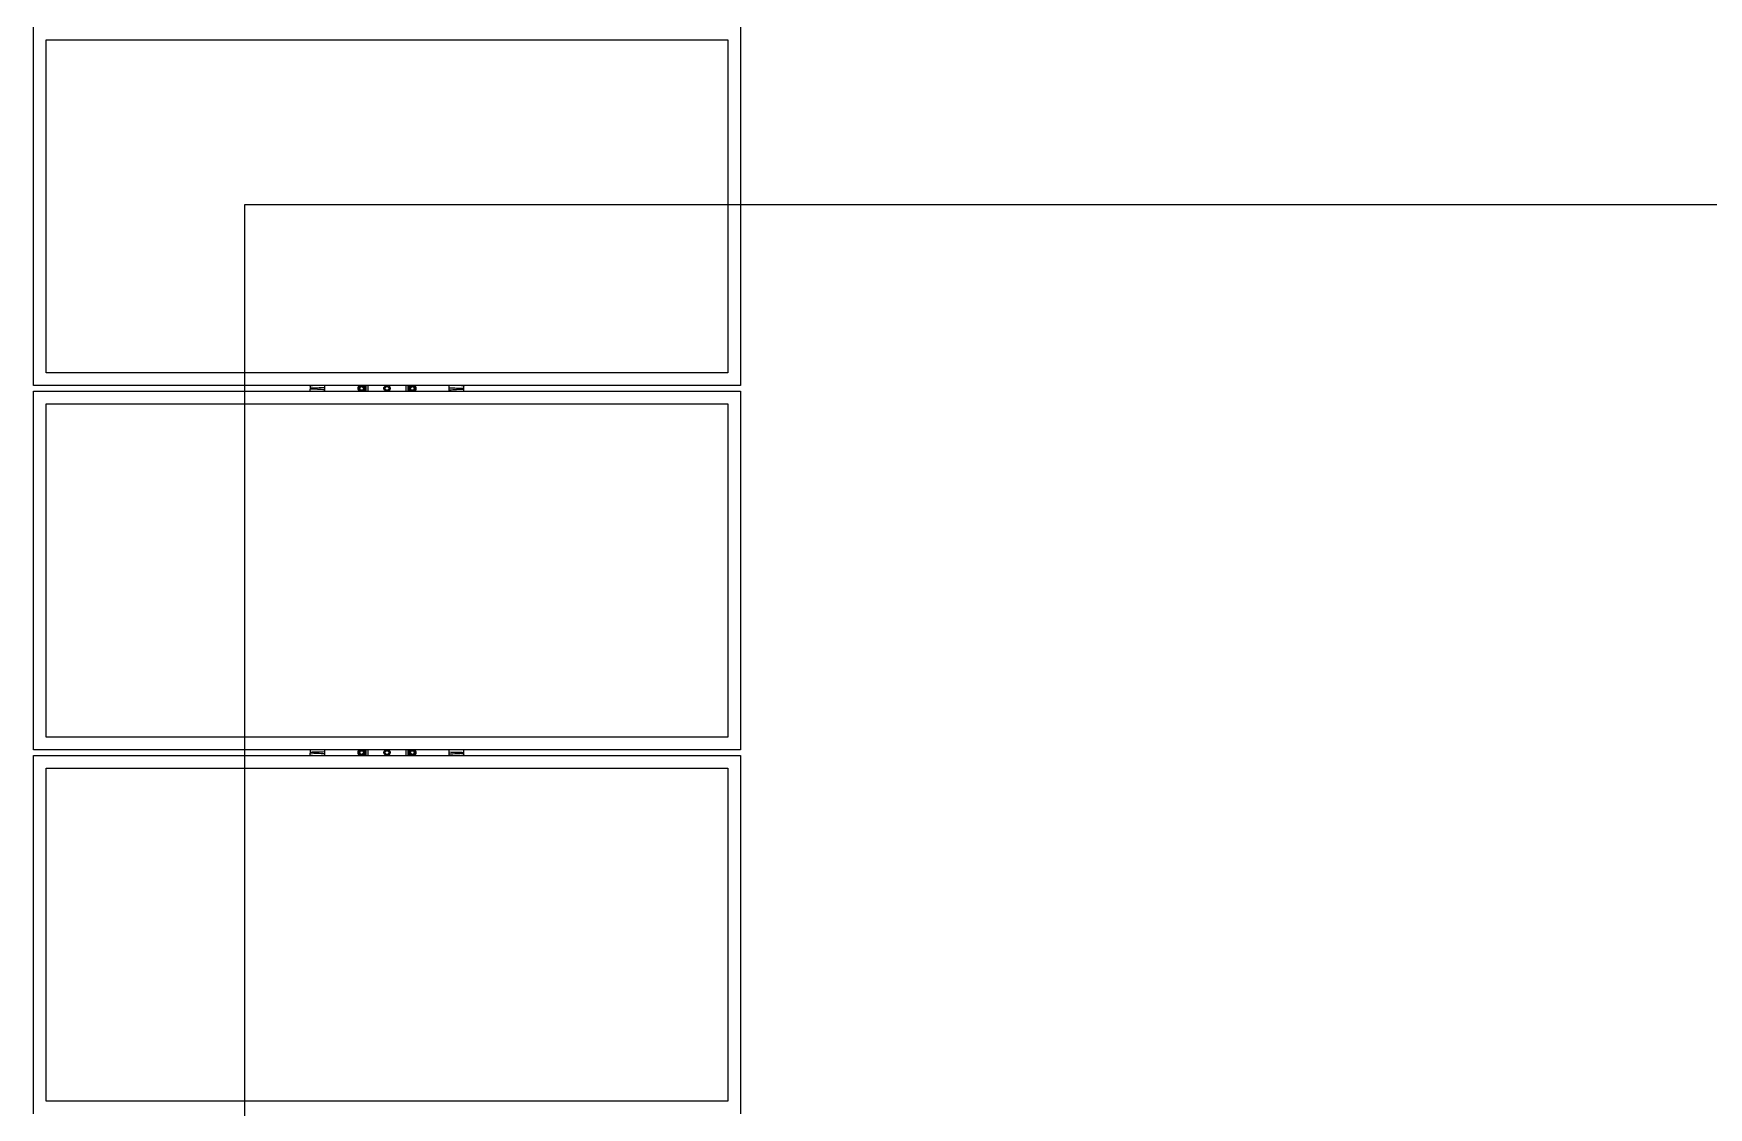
# Model space of a CAD drawing. Header units: feet. Extents: x -21 to 5170, y -254 to 1413.
# Drawn here: x 1805.3 to 2017.5, y 201.2 to 337.2 of the extents above; entities that cross this region are included whole.
import ezdxf

# ---------------------------------------------------------------- set-up
doc = ezdxf.new("R2010")
doc.units = ezdxf.units.FT
doc.header["$MEASUREMENT"] = 0
doc.layers.add('E-ARRY-TABL', color=9, linetype='Continuous')
doc.layers.add('G-NPLT', color=67, linetype='Continuous', plot=False)

msp = doc.modelspace()

# ---------------------------------------------------------------- linework, layer by layer
at = {"layer": 'E-ARRY-TABL'}
for p, q in [((1805.32588, 292.63714), (1805.32588, 338.04793)), ((1894.86571, 338.04793), (1894.86571, 292.63714)), ((1806.92808, 294.23934), (1806.92808, 336.44574)), ((1806.92808, 336.44574), (1893.26351, 336.44574)), ((1893.26351, 336.44574), (1893.26351, 294.23934)), ((1893.26351, 294.23934), (1806.92808, 294.23934)), ((1894.86571, 292.63714), (1805.32588, 292.63714)), ((1805.32588, 291.90471), (1894.86571, 291.90471)), ((1805.32588, 246.49392), (1805.32588, 291.90471)), ((1840.95496, 292.63714), (1840.36818, 292.55751)), ((1840.36818, 291.98434), (1840.95423, 291.90471)), ((1846.55737, 291.91268), (1846.56613, 291.90471)), ((1846.93206, 291.90471), (1847.06063, 291.97932)), ((1847.06994, 291.90471), (1847.0959, 291.91855)), ((1847.22544, 292.62917), (1847.21668, 292.63714)), ((1852.96853, 291.91048), (1852.97491, 291.90471)), ((1853.12166, 292.63714), (1853.09337, 292.62194)), ((1853.25758, 292.63714), (1853.12904, 292.5614)), ((1853.63185, 292.63137), (1853.62546, 292.63714)), ((1859.82341, 292.55751), (1859.23663, 292.63714)), ((1859.23736, 291.90471), (1859.82341, 291.98434)), ((1894.86571, 291.90471), (1894.86571, 246.49392)), ((1806.92808, 248.09611), (1806.92808, 290.30251)), ((1806.92808, 290.30251), (1893.26351, 290.30251)), ((1893.26351, 290.30251), (1893.26351, 248.09611)), ((1894.86571, 246.49392), (1805.32588, 246.49392)), ((1893.26351, 248.09611), (1806.92808, 248.09611)), ((1840.95496, 246.49392), (1840.36818, 246.41429)), ((1847.22544, 246.48594), (1847.21668, 246.49392)), ((1853.12166, 246.49392), (1853.09337, 246.47872)), ((1853.25758, 246.49392), (1853.12904, 246.41818)), ((1853.63185, 246.48815), (1853.62546, 246.49392)), ((1859.82341, 246.41429), (1859.23663, 246.49392)), ((1805.32588, 245.76149), (1894.86571, 245.76149)), ((1805.32588, 200.35069), (1805.32588, 245.76149)), ((1806.92808, 201.95289), (1806.92808, 244.15929)), ((1806.92808, 244.15929), (1893.26351, 244.15929)), ((1840.36818, 245.84111), (1840.95423, 245.76149)), ((1846.55737, 245.76946), (1846.56613, 245.76149)), ((1846.93206, 245.76149), (1847.06063, 245.8361)), ((1847.06994, 245.76149), (1847.0959, 245.77532)), ((1852.96853, 245.76726), (1852.97491, 245.76149)), ((1859.23736, 245.76149), (1859.82341, 245.84111)), ((1893.26351, 244.15929), (1893.26351, 201.95289)), ((1894.86571, 245.76149), (1894.86571, 200.35069)), ((1893.26351, 201.95289), (1806.92808, 201.95289))]:
    msp.add_line(p, q, dxfattribs=at)
for centre, radius in [((1846.89141, 292.27092), 0.33715), ((1846.89141, 292.27092), 0.24051), ((1846.89141, 292.27092), 0.22889), ((1853.30019, 292.27092), 0.33715), ((1853.30019, 292.27092), 0.24051), ((1853.30019, 292.27092), 0.22889), ((1846.89141, 246.1277), 0.33715), ((1846.89141, 246.1277), 0.24051), ((1846.89141, 246.1277), 0.22889), ((1853.30019, 246.1277), 0.33715), ((1853.30019, 246.1277), 0.24051), ((1853.30019, 246.1277), 0.22889)]:
    msp.add_circle(centre, radius, dxfattribs=at)
for centre, radius, start, end in [((1846.89141, 292.27092), 0.48981, 131.6116092, 227.0024407), ((1846.89141, 292.27092), 0.40742, 115.9892336, 244.0107664), ((1846.89141, 292.27092), 0.40742, 300.1274387, 64.0107664), ((1846.89141, 292.27092), 0.48981, 311.6116092, 47.0024032), ((1853.30019, 292.27092), 0.48981, 131.6116092, 227.3815096), ((1853.30019, 292.27092), 0.40742, 120.5065041, 244.0107664), ((1853.30019, 292.27092), 0.40742, 295.9892336, 64.0107664), ((1853.30019, 292.27092), 0.48981, 311.6116092, 47.3814721), ((1846.89141, 246.1277), 0.48981, 131.6116092, 227.0024407), ((1846.89141, 246.1277), 0.40742, 115.9892336, 244.0107664), ((1846.89141, 246.1277), 0.40742, 300.1274387, 64.0107664), ((1846.89141, 246.1277), 0.48981, 311.6116092, 47.0024032), ((1853.30019, 246.1277), 0.48981, 131.6116092, 227.3815096), ((1853.30019, 246.1277), 0.40742, 120.5065041, 244.0107664), ((1853.30019, 246.1277), 0.40742, 295.9892336, 64.0107664), ((1853.30019, 246.1277), 0.48981, 311.6116092, 47.3814721)]:
    msp.add_arc(centre, radius, start, end, dxfattribs=at)
for points, knots in [([(1840.36818, 292.55751), (1840.36818, 292.57123), (1840.36818, 292.58778), (1840.36818, 292.62994), (1840.36818, 292.63714)], [0, 0, 0, 0, 0.829245833, 1, 1, 1, 1]), ([(1840.36818, 292.55751), (1840.36818, 292.55246), (1840.36818, 292.52296), (1840.36818, 292.49646), (1840.36818, 292.45077), (1840.36818, 292.40885), (1840.36818, 292.35762), (1840.36818, 292.31986), (1840.36818, 292.30073)], [0, 0, 0, 0, 0.104408076, 0.610092505, 0.713229006, 0.816381409, 0.906958044, 1, 1, 1, 1]), ([(1842.20591, 292.34936), (1841.89974, 292.33863), (1841.28746, 292.31716), (1840.67459, 292.3062), (1840.36818, 292.30073)], [0, 0, 0, 0, 0.500036901, 1, 1, 1, 1]), ([(1840.36818, 292.30073), (1840.36818, 292.2975), (1840.36818, 292.29295), (1840.36818, 292.28573), (1840.36818, 292.28126), (1840.36818, 292.27763), (1840.36818, 292.27619), (1840.36818, 292.27329), (1840.36818, 292.26852), (1840.36818, 292.26188), (1840.36818, 292.25331), (1840.36818, 292.23974), (1840.36818, 292.21922), (1840.36818, 292.2024), (1840.36818, 292.19269)], [0, 0, 0, 0, 0.088792677, 0.125266565, 0.198196576, 0.211434953, 0.224673296, 0.237911626, 0.290864967, 0.355531486, 0.42020743, 0.526263413, 0.726625991, 1, 1, 1, 1]), ([(1842.20613, 292.09539), (1841.90004, 292.11577), (1841.28793, 292.15651), (1840.67474, 292.18063), (1840.36818, 292.19269)], [0, 0, 0, 0, 0.500050032, 1, 1, 1, 1]), ([(1840.36818, 291.98434), (1840.36818, 291.99927), (1840.36818, 292.02743), (1840.36818, 292.05942), (1840.36818, 292.08565), (1840.36818, 292.1291), (1840.36818, 292.16801), (1840.36818, 292.19034), (1840.36818, 292.19269)], [0, 0, 0, 0, 0.336781761, 0.635414469, 0.762435252, 0.874639399, 0.986817621, 1, 1, 1, 1]), ([(1840.36818, 291.90471), (1840.36818, 291.91318), (1840.36818, 291.95486), (1840.36818, 291.97126), (1840.36818, 291.98434)], [0, 0, 0, 0, 0.203251759, 1, 1, 1, 1]), ([(1842.20591, 292.34936), (1842.20602, 292.3779), (1842.20625, 292.4393), (1842.20595, 292.52515), (1842.2052, 292.59561), (1842.20436, 292.62472), (1842.204, 292.63714)], [0, 0, 0, 0, 0.237682332, 0.511297981, 0.791460281, 1, 1, 1, 1]), ([(1842.20401, 291.90471), (1842.20436, 291.91721), (1842.20515, 291.9455), (1842.20592, 292.01074), (1842.20606, 292.0673), (1842.20613, 292.09539)], [0, 0, 0, 0, 0.284877006, 0.644722971, 1, 1, 1, 1]), ([(1842.20613, 292.09539), (1842.20605, 292.1347), (1842.20595, 292.1817), (1842.20567, 292.23708), (1842.20562, 292.26199), (1842.20561, 292.28306), (1842.20568, 292.29834), (1842.20568, 292.3093), (1842.20576, 292.32532), (1842.20586, 292.34028), (1842.20591, 292.34936)], [0, 0, 0, 0, 0.473900563, 0.566584192, 0.646097342, 0.765289978, 0.812851893, 0.824688911, 0.893504587, 1, 1, 1, 1]), ([(1846.72218, 292.56253), (1846.67803, 292.5369), (1846.62102, 292.50382), (1846.56618, 292.472), (1846.55383, 292.46483)], [0, 0, 0, 0, 0.774619327, 1, 1, 1, 1]), ([(1846.55383, 292.46483), (1846.5539, 292.43321), (1846.55404, 292.36941), (1846.55418, 292.30345), (1846.55426, 292.27017)], [0, 0, 0, 0, 0.495457963, 1, 1, 1, 1]), ([(1846.55426, 292.27017), (1846.55427, 292.26556), (1846.55441, 292.19983), (1846.55456, 292.13541), (1846.55469, 292.07552)], [0, 0, 0, 0, 0.070220322, 1, 1, 1, 1]), ([(1846.55469, 292.07552), (1846.5821, 292.05978), (1846.63743, 292.028), (1846.69462, 291.99515), (1846.72348, 291.97857)], [0, 0, 0, 0, 0.495457963, 1, 1, 1, 1]), ([(1846.85075, 292.63714), (1846.82189, 292.62039), (1846.77953, 292.59581), (1846.73605, 292.57057), (1846.72218, 292.56253)], [0, 0, 0, 0, 0.681174188, 1, 1, 1, 1]), ([(1846.72348, 291.97857), (1846.72748, 291.97627), (1846.7709, 291.95133), (1846.81345, 291.92689), (1846.85208, 291.90471)], [0, 0, 0, 0, 0.09219659, 1, 1, 1, 1]), ([(1847.05933, 292.56328), (1847.05533, 292.56558), (1847.01191, 292.59052), (1846.96936, 292.61495), (1846.93073, 292.63714)], [0, 0, 0, 0, 0.09219659, 1, 1, 1, 1]), ([(1847.22812, 292.46633), (1847.20071, 292.48207), (1847.14538, 292.51385), (1847.08819, 292.5467), (1847.05933, 292.56328)], [0, 0, 0, 0, 0.495457963, 1, 1, 1, 1]), ([(1847.06063, 291.97932), (1847.07448, 291.98736), (1847.13145, 292.02042), (1847.18697, 292.05264), (1847.22898, 292.07702)], [0, 0, 0, 0, 0.243165711, 1, 1, 1, 1]), ([(1847.22855, 292.27167), (1847.22854, 292.27629), (1847.2284, 292.34202), (1847.22825, 292.40644), (1847.22812, 292.46633)], [0, 0, 0, 0, 0.070220322, 1, 1, 1, 1]), ([(1847.22898, 292.07702), (1847.22891, 292.10864), (1847.22877, 292.17244), (1847.22863, 292.2384), (1847.22855, 292.27167)], [0, 0, 0, 0, 0.495457963, 1, 1, 1, 1]), ([(1847.45885, 291.90471), (1847.45907, 291.93326), (1847.46092, 292.17739), (1847.45959, 292.42154), (1847.45842, 292.63714)], [0, 0, 0, 0, 0.116959652, 1, 1, 1, 1]), ([(1847.68712, 292.63714), (1847.68793, 292.42108), (1847.68886, 292.17693), (1847.68738, 291.93279), (1847.68721, 291.90471)], [0, 0, 0, 0, 0.88496735, 1, 1, 1, 1]), ([(1850.02467, 291.90471), (1850.0051, 291.90695), (1849.94203, 291.91418), (1849.84698, 291.96955), (1849.75567, 292.06292), (1849.70266, 292.18286), (1849.69434, 292.31218), (1849.73128, 292.43667), (1849.8091, 292.5409), (1849.90889, 292.61341), (1849.98488, 292.62997), (1850.01781, 292.63714)], [0, 0, 0, 0, 0.055467135, 0.178740105, 0.301068238, 0.422074784, 0.541486052, 0.660550552, 0.781493861, 0.905315943, 1, 1, 1, 1]), ([(1850.32752, 292.21869), (1850.33087, 292.24515), (1850.33656, 292.28996), (1850.31916, 292.36028), (1850.28372, 292.4236), (1850.22289, 292.47686), (1850.14809, 292.50724), (1850.06703, 292.5113), (1849.98905, 292.48821), (1849.92336, 292.44078), (1849.87713, 292.37463), (1849.85514, 292.2968), (1849.86004, 292.2158), (1849.88116, 292.16574), (1849.90973, 292.12089), (1849.94599, 292.08081), (1850.01678, 292.04218), (1850.09667, 292.02886), (1850.1769, 292.04276), (1850.24733, 292.08249), (1850.30238, 292.14266), (1850.31916, 292.1934), (1850.32752, 292.21869)], [0, 0, 0, 0, 0.05318276, 0.090051856, 0.143930989, 0.197508132, 0.250693831, 0.303997406, 0.357752004, 0.411588514, 0.465007081, 0.518157859, 0.571608056, 0.625348022, 0.625461196, 0.679189914, 0.732471661, 0.785668797, 0.839276455, 0.893156273, 0.946740624, 1, 1, 1, 1]), ([(1850.48948, 292.31364), (1850.49017, 292.27124), (1850.49156, 292.18615), (1850.43749, 292.06627), (1850.34813, 291.97197), (1850.25188, 291.91493), (1850.18706, 291.9072), (1850.16618, 291.90471)], [0, 0, 0, 0, 0.218328363, 0.43818827, 0.662256444, 0.89122321, 1, 1, 1, 1]), ([(1850.18795, 292.63714), (1850.22778, 292.62475), (1850.30935, 292.59937), (1850.4079, 292.51386), (1850.47019, 292.41359), (1850.48393, 292.34243), (1850.48948, 292.31364)], [0, 0, 0, 0, 0.263744587, 0.540159175, 0.814036973, 1, 1, 1, 1]), ([(1852.50433, 291.90471), (1852.50365, 292.12402), (1852.5029, 292.36817), (1852.50417, 292.61231), (1852.5043, 292.63714)], [0, 0, 0, 0, 0.898277382, 1, 1, 1, 1]), ([(1852.73272, 292.63714), (1852.73253, 292.61181), (1852.73065, 292.36768), (1852.73199, 292.12353), (1852.73319, 291.90471)], [0, 0, 0, 0, 0.10376783, 1, 1, 1, 1]), ([(1853.12904, 292.5614), (1853.11524, 292.55327), (1853.05848, 292.51983), (1853.00318, 292.48725), (1852.96133, 292.46259)], [0, 0, 0, 0, 0.243165711, 1, 1, 1, 1]), ([(1852.96133, 292.46259), (1852.96161, 292.43098), (1852.96217, 292.36718), (1852.96276, 292.30122), (1852.96305, 292.26794)], [0, 0, 0, 0, 0.495457963, 1, 1, 1, 1]), ([(1852.96305, 292.26794), (1852.96309, 292.26333), (1852.96367, 292.1976), (1852.96424, 292.13319), (1852.96477, 292.0733)], [0, 0, 0, 0, 0.070220322, 1, 1, 1, 1]), ([(1852.96477, 292.0733), (1852.99229, 292.05774), (1853.04782, 292.02632), (1853.10523, 291.99385), (1853.1342, 291.97747)], [0, 0, 0, 0, 0.495457963, 1, 1, 1, 1]), ([(1853.1342, 291.97747), (1853.13822, 291.97519), (1853.18165, 291.95063), (1853.22421, 291.92656), (1853.26283, 291.90471)], [0, 0, 0, 0, 0.092516545, 1, 1, 1, 1]), ([(1853.46617, 292.56438), (1853.46215, 292.56665), (1853.41872, 292.59122), (1853.37616, 292.61529), (1853.33754, 292.63714)], [0, 0, 0, 0, 0.092516545, 1, 1, 1, 1]), ([(1853.34279, 291.90471), (1853.37169, 291.92174), (1853.41405, 291.9467), (1853.45753, 291.97231), (1853.47133, 291.98045)], [0, 0, 0, 0, 0.682346465, 1, 1, 1, 1]), ([(1853.6356, 292.46855), (1853.60808, 292.48411), (1853.55255, 292.51553), (1853.49514, 292.548), (1853.46617, 292.56438)], [0, 0, 0, 0, 0.495457963, 1, 1, 1, 1]), ([(1853.47133, 291.98045), (1853.51532, 292.00636), (1853.5721, 292.03982), (1853.62673, 292.07201), (1853.63904, 292.07926)], [0, 0, 0, 0, 0.774619327, 1, 1, 1, 1]), ([(1853.63732, 292.27391), (1853.63728, 292.27852), (1853.6367, 292.34425), (1853.63613, 292.40866), (1853.6356, 292.46855)], [0, 0, 0, 0, 0.070220322, 1, 1, 1, 1]), ([(1853.63904, 292.07926), (1853.63876, 292.11087), (1853.6382, 292.17467), (1853.63761, 292.24063), (1853.63732, 292.27391)], [0, 0, 0, 0, 0.495457963, 1, 1, 1, 1]), ([(1857.98568, 292.34936), (1857.98556, 292.38239), (1857.98531, 292.45352), (1857.98581, 292.54798), (1857.98665, 292.61201), (1857.98745, 292.63212), (1857.98765, 292.63714)], [0, 0, 0, 0, 0.272878633, 0.587618909, 0.897093641, 1, 1, 1, 1]), ([(1857.98546, 292.09539), (1857.98554, 292.1347), (1857.98564, 292.1817), (1857.98592, 292.23708), (1857.98597, 292.26199), (1857.98598, 292.28306), (1857.98592, 292.29834), (1857.98591, 292.3093), (1857.98583, 292.32532), (1857.98574, 292.34028), (1857.98568, 292.34936)], [0, 0, 0, 0, 0.473900563, 0.566584192, 0.646097342, 0.765289978, 0.812851893, 0.824688911, 0.893504587, 1, 1, 1, 1]), ([(1857.98546, 292.09539), (1858.29155, 292.11577), (1858.90366, 292.15651), (1859.51685, 292.18063), (1859.82341, 292.19269)], [0, 0, 0, 0, 0.500050032, 1, 1, 1, 1]), ([(1857.98766, 291.90471), (1857.98747, 291.90974), (1857.98667, 291.92989), (1857.98577, 291.99315), (1857.98556, 292.06112), (1857.98546, 292.09539)], [0, 0, 0, 0, 0.141530855, 0.567144679, 1, 1, 1, 1]), ([(1857.98568, 292.34936), (1858.29185, 292.33863), (1858.90413, 292.31716), (1859.517, 292.3062), (1859.82341, 292.30073)], [0, 0, 0, 0, 0.500036901, 1, 1, 1, 1]), ([(1859.82341, 292.63714), (1859.82341, 292.62867), (1859.82341, 292.58699), (1859.82341, 292.57059), (1859.82341, 292.55751)], [0, 0, 0, 0, 0.203251759, 1, 1, 1, 1]), ([(1859.82341, 292.30073), (1859.82341, 292.31943), (1859.82341, 292.35935), (1859.82341, 292.41229), (1859.82341, 292.45574), (1859.82341, 292.4827), (1859.82341, 292.51443), (1859.82341, 292.54276), (1859.82341, 292.55751)], [0, 0, 0, 0, 0.090987099, 0.194222261, 0.297480686, 0.412851507, 0.694273649, 1, 1, 1, 1]), ([(1859.82341, 292.19269), (1859.82341, 292.20601), (1859.82341, 292.22448), (1859.82341, 292.24481), (1859.82341, 292.2528), (1859.82341, 292.26078), (1859.82341, 292.26809), (1859.82341, 292.27474), (1859.82341, 292.27641), (1859.82341, 292.27873), (1859.82341, 292.28172), (1859.82341, 292.28704), (1859.82341, 292.29338), (1859.82341, 292.29838), (1859.82341, 292.30073)], [0, 0, 0, 0, 0.378460386, 0.525059812, 0.561520365, 0.597982148, 0.743875857, 0.762193155, 0.780422606, 0.789537342, 0.825996993, 0.862456604, 0.935401836, 1, 1, 1, 1]), ([(1859.82341, 291.98434), (1859.82341, 291.9994), (1859.82341, 292.02922), (1859.82341, 292.05821), (1859.82341, 292.09281), (1859.82341, 292.13885), (1859.82341, 292.1755), (1859.82341, 292.19269)], [0, 0, 0, 0, 0.332265312, 0.657491515, 0.788304514, 0.900705037, 1, 1, 1, 1]), ([(1859.82341, 291.98434), (1859.82341, 291.97062), (1859.82341, 291.95407), (1859.82341, 291.91191), (1859.82341, 291.90471)], [0, 0, 0, 0, 0.829245833, 1, 1, 1, 1]), ([(1840.36818, 246.41429), (1840.36818, 246.42801), (1840.36818, 246.44455), (1840.36818, 246.48672), (1840.36818, 246.49392)], [0, 0, 0, 0, 0.829245833, 1, 1, 1, 1]), ([(1840.36818, 246.41429), (1840.36818, 246.40924), (1840.36818, 246.37974), (1840.36818, 246.35324), (1840.36818, 246.30755), (1840.36818, 246.26563), (1840.36818, 246.2144), (1840.36818, 246.17664), (1840.36818, 246.1575)], [0, 0, 0, 0, 0.104408076, 0.610092505, 0.713229006, 0.816381409, 0.906958044, 1, 1, 1, 1]), ([(1842.20591, 246.20614), (1841.89974, 246.1954), (1841.28746, 246.17393), (1840.67459, 246.16298), (1840.36818, 246.1575)], [0, 0, 0, 0, 0.500036901, 1, 1, 1, 1]), ([(1840.36818, 246.1575), (1840.36818, 246.15428), (1840.36818, 246.14973), (1840.36818, 246.1425), (1840.36818, 246.13803), (1840.36818, 246.13441), (1840.36818, 246.13296), (1840.36818, 246.13007), (1840.36818, 246.1253), (1840.36818, 246.11866), (1840.36818, 246.11008), (1840.36818, 246.09651), (1840.36818, 246.07599), (1840.36818, 246.05918), (1840.36818, 246.04947)], [0, 0, 0, 0, 0.088792677, 0.125266565, 0.198196576, 0.211434953, 0.224673296, 0.237911626, 0.290864967, 0.355531486, 0.42020743, 0.526263413, 0.726625991, 1, 1, 1, 1]), ([(1842.20591, 246.20614), (1842.20602, 246.23468), (1842.20625, 246.29608), (1842.20595, 246.38193), (1842.2052, 246.45239), (1842.20436, 246.4815), (1842.204, 246.49392)], [0, 0, 0, 0, 0.237682332, 0.511297981, 0.791460281, 1, 1, 1, 1]), ([(1842.20613, 245.95217), (1842.20605, 245.99148), (1842.20595, 246.03848), (1842.20567, 246.09386), (1842.20562, 246.11877), (1842.20561, 246.13984), (1842.20568, 246.15511), (1842.20568, 246.16608), (1842.20576, 246.1821), (1842.20586, 246.19705), (1842.20591, 246.20614)], [0, 0, 0, 0, 0.473900563, 0.566584192, 0.646097342, 0.765289978, 0.812851893, 0.824688911, 0.893504587, 1, 1, 1, 1]), ([(1846.72218, 246.4193), (1846.67803, 246.39368), (1846.62102, 246.3606), (1846.56618, 246.32878), (1846.55383, 246.3216)], [0, 0, 0, 0, 0.774619327, 1, 1, 1, 1]), ([(1846.55383, 246.3216), (1846.5539, 246.28999), (1846.55404, 246.22619), (1846.55418, 246.16023), (1846.55426, 246.12695)], [0, 0, 0, 0, 0.495457963, 1, 1, 1, 1]), ([(1846.55426, 246.12695), (1846.55427, 246.12234), (1846.55441, 246.0566), (1846.55456, 245.99219), (1846.55469, 245.9323)], [0, 0, 0, 0, 0.070220322, 1, 1, 1, 1]), ([(1846.85075, 246.49392), (1846.82189, 246.47717), (1846.77953, 246.45258), (1846.73605, 246.42735), (1846.72218, 246.4193)], [0, 0, 0, 0, 0.681174188, 1, 1, 1, 1]), ([(1847.05933, 246.42005), (1847.05533, 246.42235), (1847.01191, 246.44729), (1846.96936, 246.47173), (1846.93073, 246.49392)], [0, 0, 0, 0, 0.09219659, 1, 1, 1, 1]), ([(1847.22812, 246.3231), (1847.20071, 246.33885), (1847.14538, 246.37063), (1847.08819, 246.40348), (1847.05933, 246.42005)], [0, 0, 0, 0, 0.495457963, 1, 1, 1, 1]), ([(1847.22855, 246.12845), (1847.22854, 246.13307), (1847.2284, 246.1988), (1847.22825, 246.26321), (1847.22812, 246.3231)], [0, 0, 0, 0, 0.070220322, 1, 1, 1, 1]), ([(1847.22898, 245.9338), (1847.22891, 245.96541), (1847.22877, 246.02922), (1847.22863, 246.09517), (1847.22855, 246.12845)], [0, 0, 0, 0, 0.495457963, 1, 1, 1, 1]), ([(1847.45885, 245.76149), (1847.45907, 245.79004), (1847.46092, 246.03417), (1847.45959, 246.27832), (1847.45842, 246.49392)], [0, 0, 0, 0, 0.116959652, 1, 1, 1, 1]), ([(1847.68712, 246.49392), (1847.68793, 246.27785), (1847.68886, 246.0337), (1847.68738, 245.78957), (1847.68721, 245.76149)], [0, 0, 0, 0, 0.88496735, 1, 1, 1, 1]), ([(1850.02467, 245.76149), (1850.0051, 245.76373), (1849.94203, 245.77095), (1849.84698, 245.82633), (1849.75567, 245.91969), (1849.70266, 246.03963), (1849.69434, 246.16896), (1849.73128, 246.29344), (1849.8091, 246.39767), (1849.90889, 246.47018), (1849.98488, 246.48674), (1850.01781, 246.49392)], [0, 0, 0, 0, 0.055467135, 0.178740105, 0.301068238, 0.422074784, 0.541486052, 0.660550552, 0.781493861, 0.905315943, 1, 1, 1, 1]), ([(1850.32752, 246.07547), (1850.33087, 246.10193), (1850.33656, 246.14674), (1850.31916, 246.21706), (1850.28372, 246.28038), (1850.22289, 246.33364), (1850.14809, 246.36402), (1850.06703, 246.36808), (1849.98905, 246.34499), (1849.92336, 246.29755), (1849.87713, 246.23141), (1849.85514, 246.15358), (1849.86004, 246.07258), (1849.88116, 246.02252), (1849.90973, 245.97767), (1849.94599, 245.93759), (1850.01678, 245.89896), (1850.09667, 245.88563), (1850.1769, 245.89954), (1850.24733, 245.93927), (1850.30238, 245.99943), (1850.31916, 246.05017), (1850.32752, 246.07547)], [0, 0, 0, 0, 0.05318276, 0.090051856, 0.143930989, 0.197508132, 0.250693831, 0.303997406, 0.357752004, 0.411588514, 0.465007081, 0.518157859, 0.571608056, 0.625348022, 0.625461196, 0.679189914, 0.732471661, 0.785668797, 0.839276455, 0.893156273, 0.946740624, 1, 1, 1, 1]), ([(1850.48948, 246.17042), (1850.49017, 246.12802), (1850.49156, 246.04292), (1850.43749, 245.92304), (1850.34813, 245.82874), (1850.25188, 245.77171), (1850.18706, 245.76398), (1850.16618, 245.76149)], [0, 0, 0, 0, 0.218328363, 0.43818827, 0.662256444, 0.89122321, 1, 1, 1, 1]), ([(1850.18795, 246.49392), (1850.22778, 246.48153), (1850.30935, 246.45615), (1850.4079, 246.37064), (1850.47019, 246.27037), (1850.48393, 246.1992), (1850.48948, 246.17042)], [0, 0, 0, 0, 0.263744587, 0.540159175, 0.814036973, 1, 1, 1, 1]), ([(1852.50433, 245.76149), (1852.50365, 245.9808), (1852.5029, 246.22495), (1852.50417, 246.46908), (1852.5043, 246.49392)], [0, 0, 0, 0, 0.898277382, 1, 1, 1, 1]), ([(1852.73272, 246.49392), (1852.73253, 246.46858), (1852.73065, 246.22446), (1852.73199, 245.9803), (1852.73319, 245.76149)], [0, 0, 0, 0, 0.10376783, 1, 1, 1, 1]), ([(1853.12904, 246.41818), (1853.11524, 246.41005), (1853.05848, 246.37661), (1853.00318, 246.34403), (1852.96133, 246.31937)], [0, 0, 0, 0, 0.243165711, 1, 1, 1, 1]), ([(1852.96133, 246.31937), (1852.96161, 246.28775), (1852.96217, 246.22395), (1852.96276, 246.158), (1852.96305, 246.12472)], [0, 0, 0, 0, 0.495457963, 1, 1, 1, 1]), ([(1852.96305, 246.12472), (1852.96309, 246.12011), (1852.96367, 246.05438), (1852.96424, 245.98997), (1852.96477, 245.93008)], [0, 0, 0, 0, 0.070220322, 1, 1, 1, 1]), ([(1853.46617, 246.42116), (1853.46215, 246.42343), (1853.41872, 246.448), (1853.37616, 246.47207), (1853.33754, 246.49392)], [0, 0, 0, 0, 0.092516545, 1, 1, 1, 1]), ([(1853.6356, 246.32533), (1853.60808, 246.34089), (1853.55255, 246.3723), (1853.49514, 246.40478), (1853.46617, 246.42116)], [0, 0, 0, 0, 0.495457963, 1, 1, 1, 1]), ([(1853.63732, 246.13068), (1853.63728, 246.1353), (1853.6367, 246.20103), (1853.63613, 246.26544), (1853.6356, 246.32533)], [0, 0, 0, 0, 0.070220322, 1, 1, 1, 1]), ([(1853.63904, 245.93604), (1853.63876, 245.96765), (1853.6382, 246.03145), (1853.63761, 246.09741), (1853.63732, 246.13068)], [0, 0, 0, 0, 0.495457963, 1, 1, 1, 1]), ([(1857.98568, 246.20614), (1857.98556, 246.23917), (1857.98531, 246.3103), (1857.98581, 246.40476), (1857.98665, 246.46878), (1857.98745, 246.4889), (1857.98765, 246.49392)], [0, 0, 0, 0, 0.272878633, 0.587618909, 0.897093641, 1, 1, 1, 1]), ([(1857.98546, 245.95217), (1857.98554, 245.99148), (1857.98564, 246.03848), (1857.98592, 246.09386), (1857.98597, 246.11877), (1857.98598, 246.13984), (1857.98592, 246.15511), (1857.98591, 246.16608), (1857.98583, 246.1821), (1857.98574, 246.19705), (1857.98568, 246.20614)], [0, 0, 0, 0, 0.473900563, 0.566584192, 0.646097342, 0.765289978, 0.812851893, 0.824688911, 0.893504587, 1, 1, 1, 1]), ([(1857.98568, 246.20614), (1858.29185, 246.1954), (1858.90413, 246.17393), (1859.517, 246.16298), (1859.82341, 246.1575)], [0, 0, 0, 0, 0.500036901, 1, 1, 1, 1]), ([(1859.82341, 246.49392), (1859.82341, 246.48545), (1859.82341, 246.44377), (1859.82341, 246.42736), (1859.82341, 246.41429)], [0, 0, 0, 0, 0.203251759, 1, 1, 1, 1]), ([(1859.82341, 246.1575), (1859.82341, 246.1762), (1859.82341, 246.21613), (1859.82341, 246.26907), (1859.82341, 246.31252), (1859.82341, 246.33948), (1859.82341, 246.37121), (1859.82341, 246.39954), (1859.82341, 246.41429)], [0, 0, 0, 0, 0.090987099, 0.194222261, 0.297480686, 0.412851507, 0.694273649, 1, 1, 1, 1]), ([(1859.82341, 246.04947), (1859.82341, 246.06279), (1859.82341, 246.08126), (1859.82341, 246.10159), (1859.82341, 246.10958), (1859.82341, 246.11756), (1859.82341, 246.12487), (1859.82341, 246.13152), (1859.82341, 246.13319), (1859.82341, 246.13551), (1859.82341, 246.1385), (1859.82341, 246.14382), (1859.82341, 246.15016), (1859.82341, 246.15516), (1859.82341, 246.1575)], [0, 0, 0, 0, 0.378460386, 0.525059812, 0.561520365, 0.597982148, 0.743875857, 0.762193155, 0.780422606, 0.789537342, 0.825996993, 0.862456604, 0.935401836, 1, 1, 1, 1]), ([(1842.20613, 245.95217), (1841.90004, 245.97254), (1841.28793, 246.01329), (1840.67474, 246.03741), (1840.36818, 246.04947)], [0, 0, 0, 0, 0.500050032, 1, 1, 1, 1]), ([(1840.36818, 245.84111), (1840.36818, 245.85604), (1840.36818, 245.88421), (1840.36818, 245.9162), (1840.36818, 245.94243), (1840.36818, 245.98588), (1840.36818, 246.02479), (1840.36818, 246.04712), (1840.36818, 246.04947)], [0, 0, 0, 0, 0.336781761, 0.635414469, 0.762435252, 0.874639399, 0.986817621, 1, 1, 1, 1]), ([(1840.36818, 245.76149), (1840.36818, 245.76996), (1840.36818, 245.81163), (1840.36818, 245.82804), (1840.36818, 245.84111)], [0, 0, 0, 0, 0.203251759, 1, 1, 1, 1]), ([(1842.20401, 245.76149), (1842.20436, 245.77399), (1842.20515, 245.80228), (1842.20592, 245.86752), (1842.20606, 245.92407), (1842.20613, 245.95217)], [0, 0, 0, 0, 0.284877006, 0.644722971, 1, 1, 1, 1]), ([(1846.55469, 245.9323), (1846.5821, 245.91655), (1846.63743, 245.88478), (1846.69462, 245.85192), (1846.72348, 245.83535)], [0, 0, 0, 0, 0.495457963, 1, 1, 1, 1]), ([(1846.72348, 245.83535), (1846.72748, 245.83305), (1846.7709, 245.80811), (1846.81345, 245.78367), (1846.85208, 245.76149)], [0, 0, 0, 0, 0.09219659, 1, 1, 1, 1]), ([(1847.06063, 245.8361), (1847.07448, 245.84414), (1847.13145, 245.8772), (1847.18697, 245.90942), (1847.22898, 245.9338)], [0, 0, 0, 0, 0.243165711, 1, 1, 1, 1]), ([(1852.96477, 245.93008), (1852.99229, 245.91451), (1853.04782, 245.8831), (1853.10523, 245.85063), (1853.1342, 245.83424)], [0, 0, 0, 0, 0.495457963, 1, 1, 1, 1]), ([(1853.1342, 245.83424), (1853.13822, 245.83197), (1853.18165, 245.80741), (1853.22421, 245.78333), (1853.26283, 245.76149)], [0, 0, 0, 0, 0.092516545, 1, 1, 1, 1]), ([(1853.34279, 245.76149), (1853.37169, 245.77852), (1853.41405, 245.80347), (1853.45753, 245.82909), (1853.47133, 245.83722)], [0, 0, 0, 0, 0.682346465, 1, 1, 1, 1]), ([(1853.47133, 245.83722), (1853.51532, 245.86314), (1853.5721, 245.8966), (1853.62673, 245.92878), (1853.63904, 245.93604)], [0, 0, 0, 0, 0.774619327, 1, 1, 1, 1]), ([(1857.98546, 245.95217), (1858.29155, 245.97254), (1858.90366, 246.01329), (1859.51685, 246.03741), (1859.82341, 246.04947)], [0, 0, 0, 0, 0.500050032, 1, 1, 1, 1]), ([(1857.98766, 245.76149), (1857.98747, 245.76652), (1857.98667, 245.78667), (1857.98577, 245.84993), (1857.98556, 245.9179), (1857.98546, 245.95217)], [0, 0, 0, 0, 0.141530855, 0.567144679, 1, 1, 1, 1]), ([(1859.82341, 245.84111), (1859.82341, 245.85618), (1859.82341, 245.886), (1859.82341, 245.91499), (1859.82341, 245.94958), (1859.82341, 245.99563), (1859.82341, 246.03228), (1859.82341, 246.04947)], [0, 0, 0, 0, 0.332265312, 0.657491515, 0.788304514, 0.900705037, 1, 1, 1, 1]), ([(1859.82341, 245.84111), (1859.82341, 245.82739), (1859.82341, 245.81085), (1859.82341, 245.76869), (1859.82341, 245.76149)], [0, 0, 0, 0, 0.829245833, 1, 1, 1, 1])]:
    msp.add_open_spline(points, degree=3, knots=knots, dxfattribs=at)
at = {"layer": 'G-NPLT'}
msp.add_lwpolyline([(1832.0982, 315.58045), (2480.28002, 315.58045), (2480.28002, -144.6313), (1832.0982, -144.6313)], close=True, dxfattribs=at)

doc.saveas('drawing.dxf')
